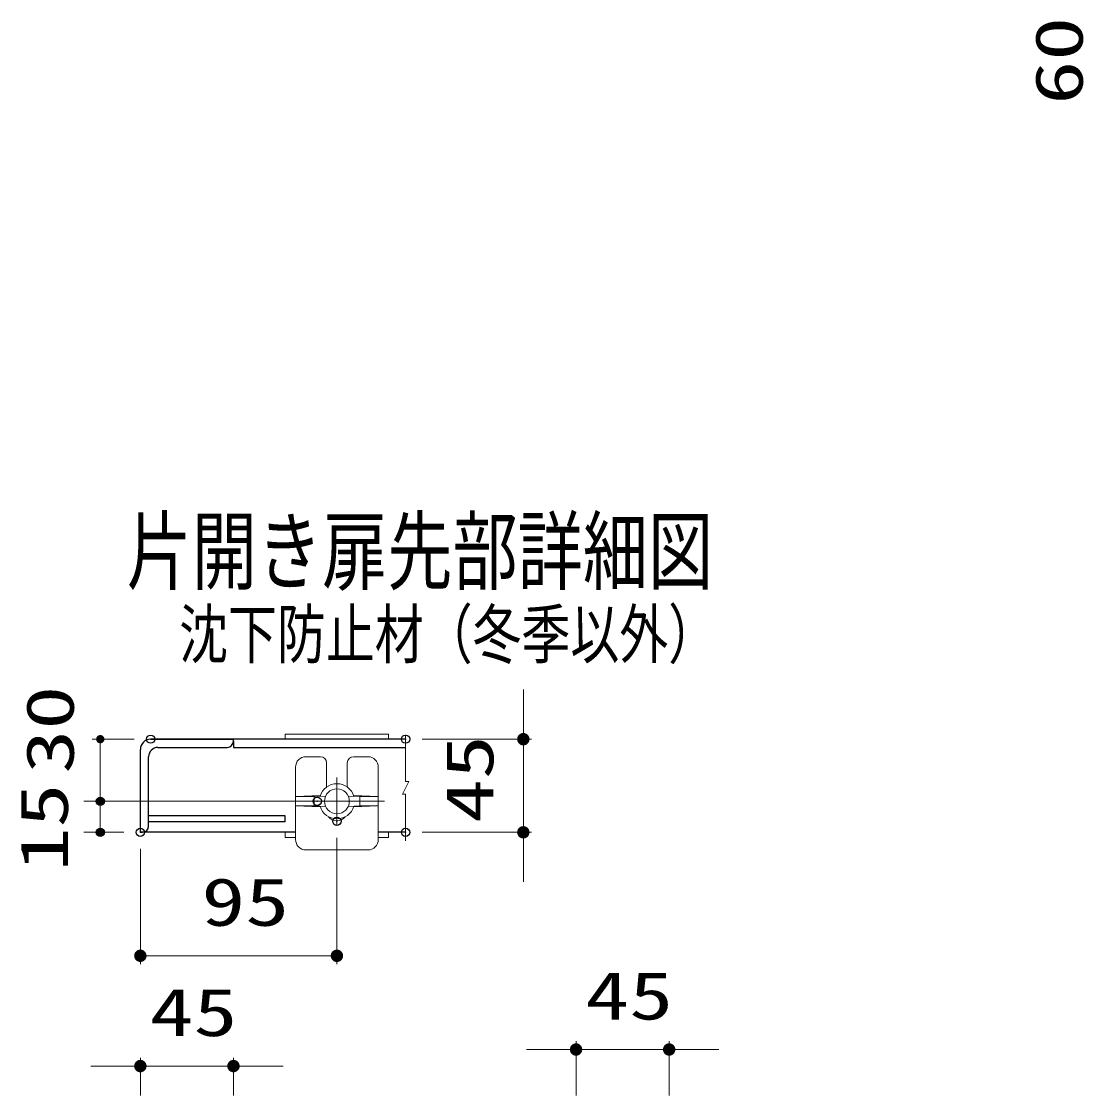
# Model space of a CAD drawing. Units: millimetres, scale not verified, with parts at other scales. Extents: x -5250 to 5250, y -3712 to 3712.
# Drawn here: x 1990 to 3273, y -1376 to -78 of the extents above; entities that cross this region are included whole.
import ezdxf
from ezdxf.enums import TextEntityAlignment as Align

# ---------------------------------------------------------------- set-up
doc = ezdxf.new("R2010")
doc.units = ezdxf.units.MM
doc.header["$LTSCALE"] = 20
doc.header["$PDMODE"] = 32
doc.header["$PDSIZE"] = 10
doc.linetypes.add('USER1', pattern=[50.8, 31.75, -6.35, 6.35, -6.35])
for name, color, linetype, lineweight in [('0-2_D-STR-TXT', 7, 'Continuous', 13), ('0-3_D-STR1', 1, 'Continuous', 25), ('0-4_D-STR3', 3, 'Continuous', 13), ('0-5_D-BMK', 2, 'Continuous', 13), ('0-6_D-STR-DIM', 7, 'Continuous', 13), ('0-7_0', 7, 'Continuous', 25)]:
    doc.layers.add(name, color=color, linetype=linetype, lineweight=lineweight)
doc.layers.add('0-8_Defpoints', color=7, linetype='Continuous')
doc.styles.add('ＭＳ ゴシック', font='')
doc.styles.get('ＭＳ ゴシック').set_extended_font_data('MS Gothic')

# ---------------------------------------------------------------- blocks, each defined once
blk = doc.blocks.new('_DotSmall')
at = {"layer": '0-7_0'}
for points in [[(0, 0), (-2.5, 0), (-2.48, 0.313)], [(0, 0), (-2.48, -0.313), (-2.5, 0)], [(0, 0), (-2.48, 0.313), (-2.421, 0.622)], [(0, 0), (-2.421, -0.622), (-2.48, -0.313)], [(0, 0), (-2.421, 0.622), (-2.324, 0.92)], [(0, 0), (-2.324, -0.92), (-2.421, -0.622)], [(0, 0), (-2.324, 0.92), (-2.191, 1.204)], [(0, 0), (-2.191, -1.204), (-2.324, -0.92)], [(0, 0), (-2.191, 1.204), (-2.023, 1.469)], [(0, 0), (-2.023, -1.469), (-2.191, -1.204)], [(0, 0), (-2.023, 1.469), (-1.822, 1.711)], [(0, 0), (-1.822, -1.711), (-2.023, -1.469)], [(0, 0), (-1.822, 1.711), (-1.594, 1.926)], [(0, 0), (-1.594, -1.926), (-1.822, -1.711)], [(0, 0), (-1.594, 1.926), (-1.34, 2.111)], [(0, 0), (-1.34, -2.111), (-1.594, -1.926)], [(0, 0), (-1.34, 2.111), (-1.064, 2.262)], [(0, 0), (-1.064, -2.262), (-1.34, -2.111)], [(0, 0), (-1.064, 2.262), (-0.773, 2.378)], [(0, 0), (-0.773, -2.378), (-1.064, -2.262)], [(0, 0), (-0.773, 2.378), (-0.468, 2.456)], [(0, 0), (-0.468, -2.456), (-0.773, -2.378)], [(0, 0), (-0.468, 2.456), (-0.157, 2.495)], [(0, 0), (-0.157, -2.495), (-0.468, -2.456)], [(0, 0), (-0.157, 2.495), (0.157, 2.495)], [(0, 0), (0.157, -2.495), (-0.157, -2.495)], [(0, 0), (0.157, 2.495), (0.468, 2.456)], [(0, 0), (0.468, 2.456), (0.773, 2.378)], [(0, 0), (0.773, 2.378), (1.064, 2.262)], [(0, 0), (1.064, 2.262), (1.34, 2.111)], [(0, 0), (1.34, 2.111), (1.594, 1.926)], [(0, 0), (1.594, 1.926), (1.822, 1.711)], [(0, 0), (1.822, 1.711), (2.023, 1.469)], [(0, 0), (2.023, 1.469), (2.191, 1.204)], [(0, 0), (2.191, 1.204), (2.324, 0.92)], [(0, 0), (2.324, 0.92), (2.421, 0.622)], [(0, 0), (2.421, 0.622), (2.48, 0.313)], [(0, 0), (2.48, 0.313), (2.5, 0)], [(0, 0), (0.468, -2.456), (0.157, -2.495)], [(0, 0), (0.773, -2.378), (0.468, -2.456)], [(0, 0), (1.064, -2.262), (0.773, -2.378)], [(0, 0), (1.34, -2.111), (1.064, -2.262)], [(0, 0), (1.594, -1.926), (1.34, -2.111)], [(0, 0), (1.822, -1.711), (1.594, -1.926)], [(0, 0), (2.023, -1.469), (1.822, -1.711)], [(0, 0), (2.191, -1.204), (2.023, -1.469)], [(0, 0), (2.324, -0.92), (2.191, -1.204)], [(0, 0), (2.421, -0.622), (2.324, -0.92)], [(0, 0), (2.48, -0.313), (2.421, -0.622)], [(0, 0), (2.5, 0), (2.48, -0.313)]]:
    blk.add_solid(points, dxfattribs=at)

msp = doc.modelspace()

# ---------------------------------------------------------------- linework, layer by layer
at = {"layer": '0-3_D-STR1'}
for p, q in [((2146.12, -945.1), (2246.12, -945.1)), ((2454.08, -945.1), (2146.12, -945.1)), ((2246.12, -947.6), (2246.12, -945.1)), ((2133.62, -1057.6), (2133.62, -957.6)), ((2154.87, -955.1), (2238.62, -955.1)), ((2246.12, -947.6), (2246.12, -955.1)), ((2246.12, -955.1), (2454.08, -955.1)), ((2143.62, -1050.1), (2143.62, -966.35)), ((2308.62, -1037.6), (2143.62, -1037.6)), ((2308.62, -1045.1), (2308.62, -1037.6)), ((2308.62, -1045.1), (2143.62, -1045.1)), ((2133.62, -1057.6), (2136.12, -1057.6)), ((2321.12, -1057.6), (2133.62, -1057.6)), ((2454.08, -1057.6), (2421.12, -1057.6))]:
    msp.add_line(p, q, dxfattribs=at)
for centre, radius, start, end in [((2146.12, -957.6), 12.5, 90, 180), ((2154.87, -966.35), 11.25, 90, 180), ((2238.62, -947.6), 7.5, 270, 0), ((2136.12, -1050.1), 7.5, 270, 0)]:
    msp.add_arc(centre, radius, start, end, dxfattribs=at)
at = {"layer": '0-4_D-STR3'}
for p, q in [((2433.62, -938.85), (2308.62, -938.85)), ((2308.62, -945.1), (2308.62, -938.85)), ((2433.62, -945.1), (2433.62, -938.85)), ((2333.62, -966.35), (2351.12, -966.35)), ((2391.12, -966.35), (2408.62, -966.35)), ((2321.12, -1066.35), (2321.12, -978.85)), ((2358.62, -1002.92), (2358.62, -973.85)), ((2383.62, -1002.92), (2383.62, -973.85)), ((2421.12, -1066.35), (2421.12, -978.85)), ((2351.01, -1013.23), (2321.12, -1014.48)), ((2343.62, -1014.48), (2321.12, -1014.48)), ((2321.12, -1025.73), (2321.12, -1014.48)), ((2357.48, -1013.85), (2343.62, -1014.48)), ((2343.62, -1025.73), (2343.62, -1014.48)), ((2384.75, -1013.85), (2398.62, -1014.48)), ((2391.22, -1013.23), (2421.12, -1014.48)), ((2398.62, -1014.48), (2421.12, -1014.48)), ((2398.62, -1025.73), (2398.62, -1014.48)), ((2421.12, -1025.73), (2421.12, -1014.48)), ((2343.62, -1025.73), (2321.12, -1025.73)), ((2351.01, -1026.98), (2321.12, -1025.73)), ((2357.48, -1026.35), (2343.62, -1025.73)), ((2384.75, -1026.35), (2398.62, -1025.73)), ((2391.22, -1026.98), (2421.12, -1025.73)), ((2398.62, -1025.73), (2421.12, -1025.73)), ((2308.62, -1063.85), (2308.62, -1057.6)), ((2433.62, -1063.85), (2433.62, -1057.6)), ((2321.12, -1063.85), (2308.62, -1063.85)), ((2433.62, -1063.85), (2421.12, -1063.85)), ((2333.62, -1078.85), (2408.62, -1078.85))]:
    msp.add_line(p, q, dxfattribs=at)
at = {"layer": '0-4_D-STR3', "linetype": 'USER1'}
for p, q in [((2371.12, -1048.85), (2371.12, -991.35)), ((2313.62, -1020.1), (2428.62, -1020.1))]:
    msp.add_line(p, q, dxfattribs=at)
at = {"layer": '0-4_D-STR3'}
msp.add_circle((2371.12, -1020.1), 15, dxfattribs=at)
for centre, radius, start, end in [((2333.62, -978.85), 12.5, 90, 180), ((2351.12, -973.85), 7.5, 0, 90), ((2391.12, -973.85), 7.5, 90, 180), ((2408.62, -978.85), 12.5, 0, 90), ((2371.12, -1020.1), 21.25, 16.24618, 163.75382), ((2371.12, -1020.1), 21.25, 196.24618, 343.75382), ((2371.12, -1031.35), 12.5, 216.8699, 270), ((2371.12, -1031.35), 12.5, 270, 323.1301), ((2333.62, -1066.35), 12.5, 180, 270), ((2408.62, -1066.35), 12.5, 270, 0)]:
    msp.add_arc(centre, radius, start, end, dxfattribs=at)
at = {"layer": '0-5_D-BMK'}
for p, q in [((2457.83, -996.35), (2450.33, -1011.35)), ((2450.33, -1011.35), (2454.08, -1011.35)), ((2454.08, -1011.35), (2454.08, -1067.83))]:
    msp.add_line(p, q, dxfattribs=at)
msp.add_lwpolyline([(2454.08, -940.02), (2454.08, -996.35), (2457.83, -996.35)], dxfattribs=at)
at = {"layer": '0-6_D-STR-DIM'}
for p, q in [((2596.37, -945.1), (2596.37, -885.1)), ((2126.12, -945.1), (2075.19, -945.1)), ((2085.19, -945.1), (2085.19, -1020.1)), ((2474.08, -945.1), (2606.37, -945.1)), ((2596.37, -1057.6), (2596.37, -945.1)), ((2327.37, -1020.1), (2065.19, -1020.1)), ((2327.37, -1020.1), (2075.19, -1020.1)), ((2085.19, -1020.1), (2085.19, -1057.6)), ((2113.62, -1057.6), (2065.19, -1057.6)), ((2474.08, -1057.6), (2606.37, -1057.6)), ((2596.37, -1057.6), (2596.37, -1117.6)), ((2371.12, -1064.3), (2371.12, -1216.75)), ((2133.62, -1077.6), (2133.62, -1216.75)), ((2133.62, -1206.75), (2371.12, -1206.75)), ((2660.05, -1375.51), (2660.05, -1309.95)), ((2772.55, -1375.51), (2772.55, -1309.95)), ((2660.05, -1319.95), (2600.05, -1319.95)), ((2660.05, -1319.95), (2772.55, -1319.95)), ((2772.55, -1319.95), (2832.55, -1319.95)), ((2133.62, -1375.51), (2133.62, -1329.95)), ((2246.12, -1375.51), (2246.12, -1329.95)), ((2133.62, -1339.95), (2073.62, -1339.95)), ((2246.12, -1339.95), (2133.62, -1339.95)), ((2246.12, -1339.95), (2306.12, -1339.95))]:
    msp.add_line(p, q, dxfattribs=at)
at = {"layer": '0-8_Defpoints'}
for p in [(2146.12, -945.1), (2454.08, -945.1), (2596.37, -945.1), (2085.19, -1020.1), (2347.37, -1020.1), (2371.12, -1044.3), (2085.19, -1057.6), (2133.62, -1057.6), (2133.62, -1057.6), (2454.08, -1057.6), (2371.12, -1206.75), (2772.55, -1319.95), (2133.62, -1339.95)]:
    msp.add_point(p, dxfattribs=at)

# ---------------------------------------------------------------- block references
at = {"layer": '0-6_D-STR-DIM'}
for p, xscale, yscale, rotation in [((2085.19, -945.1), 2, 2, 90), ((2596.37, -945.1), 3, 3, 270), ((2085.19, -1020.1), 2, 2, 270), ((2085.19, -1020.1), 2, 2, 90), ((2596.37, -1057.6), 3, 3, 90), ((2085.19, -1057.6), 2, 2, 270), ((2133.62, -1206.75), 3, 3, 180), ((2772.55, -1319.95), 3, 3, 180), ((2246.12, -1339.95), 3, 3, 180)]:
    msp.add_blockref('_DotSmall', p, dxfattribs=dict(at, xscale=xscale, yscale=yscale, rotation=rotation))
at = {"layer": '0-6_D-STR-DIM', "xscale": 3, "yscale": 3}
for p in [(2371.12, -1206.75), (2660.05, -1319.95), (2133.62, -1339.95)]:
    msp.add_blockref('_DotSmall', p, dxfattribs=at)

# ---------------------------------------------------------------- texts
at = {"layer": '0-2_D-STR-TXT', "style": 'ＭＳ ゴシック', "width": 0.75}
for s, height, p in [('片開き扉先部詳細図', 76.98, (2116.97, -779.57)), ('沈下防止材（冬季以外）', 57.77, (2180.43, -864.45))]:
    msp.add_text(s, height=height, dxfattribs=at).set_placement(p, align=Align.BOTTOM_LEFT)
at = {"layer": '0-6_D-STR-DIM', "style": 'ＭＳ ゴシック', "width": 1.35}
for s, p in [('60', (3289.63, -178.72)), ('30', (2070.5, -986.67)), ('45', (2577.47, -1046.35)), ('15', (2063.42, -1104.82))]:
    msp.add_text(s, height=57.77, rotation=90, dxfattribs=at).set_placement(p, align=Align.BOTTOM_LEFT)
for s, p in [('95', (2207.37, -1187.85)), ('45', (2671.3, -1301.05)), ('45', (2144.87, -1321.05))]:
    msp.add_text(s, height=57.77, dxfattribs=at).set_placement(p, align=Align.BOTTOM_LEFT)

doc.saveas('drawing.dxf')
